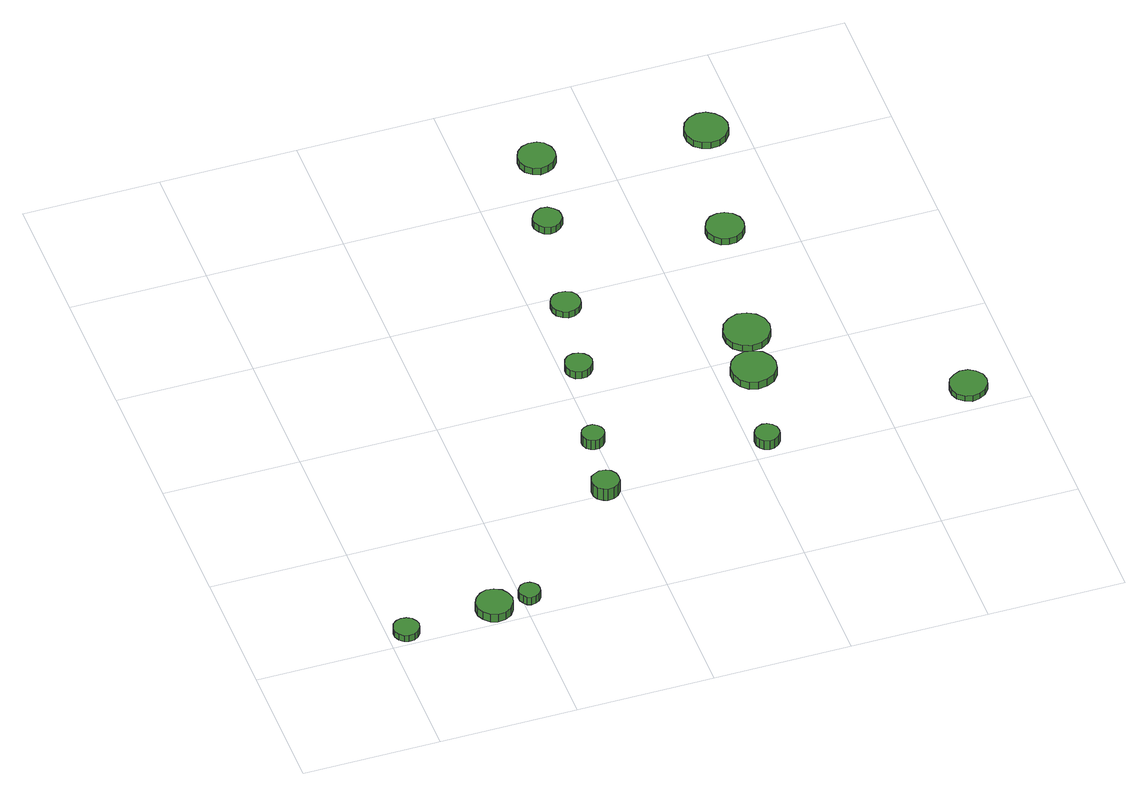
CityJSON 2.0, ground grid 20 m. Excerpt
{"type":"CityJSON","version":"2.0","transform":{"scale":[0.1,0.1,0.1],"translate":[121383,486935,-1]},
"CityObjects":{
"tree1":{"type":"SolitaryVegetationObject","attributes":{"function":"something"},"geometry":[{"type":"MultiSurface","lod":"1","boundaries":[[[0,1,2,3,4,5,6,7,8,9,10,11,12,13,14]],[[15,16,17,18,19,20,21,22,23,24,25,26,27,28,29]],[[0,29,28,1]],[[1,28,27,2]],[[2,27,26,3]],[[3,26,25,4]],[[4,25,24,5]],[[5,24,23,6]],[[6,23,22,7]],[[7,22,21,8]],[[8,21,20,9]],[[9,20,19,10]],[[10,19,18,11]],[[11,18,17,12]],[[12,17,16,13]],[[13,16,15,14]],[[14,15,29,0]]]}]},
"tree2":{"type":"SolitaryVegetationObject","attributes":{"function":"something"},"geometry":[{"type":"MultiSurface","lod":"1","boundaries":[[[30,31,32,33,34,35,36,37,38,39,40,41,42,43,44]],[[45,46,47,48,49,50,51,52,53,54,55,56,57,58,59]],[[30,59,58,31]],[[31,58,57,32]],[[32,57,56,33]],[[33,56,55,34]],[[34,55,54,35]],[[35,54,53,36]],[[36,53,52,37]],[[37,52,51,38]],[[38,51,50,39]],[[39,50,49,40]],[[40,49,48,41]],[[41,48,47,42]],[[42,47,46,43]],[[43,46,45,44]],[[44,45,59,30]]]}]},
"tree3":{"type":"SolitaryVegetationObject","attributes":{"function":"something"},"geometry":[{"type":"MultiSurface","lod":"1","boundaries":[[[60,61,62,63,64,65,66,67,68,69,70,71,72,73,74]],[[75,76,77,78,79,80,81,82,83,84,85,86,87,88,89]],[[60,89,88,61]],[[61,88,87,62]],[[62,87,86,63]],[[63,86,85,64]],[[64,85,84,65]],[[65,84,83,66]],[[66,83,82,67]],[[67,82,81,68]],[[68,81,80,69]],[[69,80,79,70]],[[70,79,78,71]],[[71,78,77,72]],[[72,77,76,73]],[[73,76,75,74]],[[74,75,89,60]]]}]},
"tree4":{"type":"SolitaryVegetationObject","attributes":{"function":"something"},"geometry":[{"type":"MultiSurface","lod":"1","boundaries":[[[90,91,92,93,94,95,96,97,98,99,100,101,102,103,104]],[[105,106,107,108,109,110,111,112,113,114,115,116,117,118,119]],[[90,119,118,91]],[[91,118,117,92]],[[92,117,116,93]],[[93,116,115,94]],[[94,115,114,95]],[[95,114,113,96]],[[96,113,112,97]],[[97,112,111,98]],[[98,111,110,99]],[[99,110,109,100]],[[100,109,108,101]],[[101,108,107,102]],[[102,107,106,103]],[[103,106,105,104]],[[104,105,119,90]]]}]},
"tree5":{"type":"SolitaryVegetationObject","attributes":{"function":"something"},"geometry":[{"type":"MultiSurface","lod":"1","boundaries":[[[120,121,122,123,124,125,126,127,128,129,130,131,132,133,134]],[[135,136,137,138,139,140,141,142,143,144,145,146,147,148,149]],[[120,149,148,121]],[[121,148,147,122]],[[122,147,146,123]],[[123,146,145,124]],[[124,145,144,125]],[[125,144,143,126]],[[126,143,142,127]],[[127,142,141,128]],[[128,141,140,129]],[[129,140,139,130]],[[130,139,138,131]],[[131,138,137,132]],[[132,137,136,133]],[[133,136,135,134]],[[134,135,149,120]]]}]},
"tree6":{"type":"SolitaryVegetationObject","attributes":{"function":"something"},"geometry":[{"type":"MultiSurface","lod":"1","boundaries":[[[150,151,152,153,154,155,156,157,158,159,160,161,162,163,164]],[[165,166,167,168,169,170,171,172,173,174,175,176,177,178,179]],[[150,179,178,151]],[[151,178,177,152]],[[152,177,176,153]],[[153,176,175,154]],[[154,175,174,155]],[[155,174,173,156]],[[156,173,172,157]],[[157,172,171,158]],[[158,171,170,159]],[[159,170,169,160]],[[160,169,168,161]],[[161,168,167,162]],[[162,167,166,163]],[[163,166,165,164]],[[164,165,179,150]]]}]},
"tree7":{"type":"SolitaryVegetationObject","attributes":{"function":"something"},"geometry":[{"type":"MultiSurface","lod":"1","boundaries":[[[180,181,182,183,184,185,186,187,188,189,190,191,192,193,194]],[[195,196,197,198,199,200,201,202,203,204,205,206,207,208,209]],[[180,209,208,181]],[[181,208,207,182]],[[182,207,206,183]],[[183,206,205,184]],[[184,205,204,185]],[[185,204,203,186]],[[186,203,202,187]],[[187,202,201,188]],[[188,201,200,189]],[[189,200,199,190]],[[190,199,198,191]],[[191,198,197,192]],[[192,197,196,193]],[[193,196,195,194]],[[194,195,209,180]]]}]},
"tree8":{"type":"SolitaryVegetationObject","attributes":{"function":"something"},"geometry":[{"type":"MultiSurface","lod":"1","boundaries":[[[210,211,212,213,214,215,216,217,218,219,220,221,222,223,224]],[[225,226,227,228,229,230,231,232,233,234,235,236,237,238,239]],[[210,239,238,211]],[[211,238,237,212]],[[212,237,236,213]],[[213,236,235,214]],[[214,235,234,215]],[[215,234,233,216]],[[216,233,232,217]],[[217,232,231,218]],[[218,231,230,219]],[[219,230,229,220]],[[220,229,228,221]],[[221,228,227,222]],[[222,227,226,223]],[[223,226,225,224]],[[224,225,239,210]]]}]},
"tree9":{"type":"SolitaryVegetationObject","attributes":{"function":"something"},"geometry":[{"type":"MultiSurface","lod":"1","boundaries":[[[240,241,242,243,244,245,246,247,248,249,250,251,252,253,254]],[[255,256,257,258,259,260,261,262,263,264,265,266,267,268,269]],[[240,269,268,241]],[[241,268,267,242]],[[242,267,266,243]],[[243,266,265,244]],[[244,265,264,245]],[[245,264,263,246]],[[246,263,262,247]],[[247,262,261,248]],[[248,261,260,249]],[[249,260,259,250]],[[250,259,258,251]],[[251,258,257,252]],[[252,257,256,253]],[[253,256,255,254]],[[254,255,269,240]]]}]},
"tree10":{"type":"SolitaryVegetationObject","attributes":{"function":"something"},"geometry":[{"type":"MultiSurface","lod":"1","boundaries":[[[270,271,272,273,274,275,276,277,278,279,280,281,282,283,284]],[[285,286,287,288,289,290,291,292,293,294,295,296,297,298,299]],[[270,299,298,271]],[[271,298,297,272]],[[272,297,296,273]],[[273,296,295,274]],[[274,295,294,275]],[[275,294,293,276]],[[276,293,292,277]],[[277,292,291,278]],[[278,291,290,279]],[[279,290,289,280]],[[280,289,288,281]],[[281,288,287,282]],[[282,287,286,283]],[[283,286,285,284]],[[284,285,299,270]]]}]},
"tree11":{"type":"SolitaryVegetationObject","attributes":{"function":"something"},"geometry":[{"type":"MultiSurface","lod":"1","boundaries":[[[300,301,302,303,304,305,306,307,308,309,310,311,312,313,314]],[[315,316,317,318,319,320,321,322,323,324,325,326,327,328,329]],[[300,329,328,301]],[[301,328,327,302]],[[302,327,326,303]],[[303,326,325,304]],[[304,325,324,305]],[[305,324,323,306]],[[306,323,322,307]],[[307,322,321,308]],[[308,321,320,309]],[[309,320,319,310]],[[310,319,318,311]],[[311,318,317,312]],[[312,317,316,313]],[[313,316,315,314]],[[314,315,329,300]]]}]},
"tree12":{"type":"SolitaryVegetationObject","attributes":{"function":"something"},"geometry":[{"type":"MultiSurface","lod":"1","boundaries":[[[330,331,332,333,334,335,336,337,338,339,340,341,342,343,344]],[[345,346,347,348,349,350,351,352,353,354,355,356,357,358,359]],[[330,359,358,331]],[[331,358,357,332]],[[332,357,356,333]],[[333,356,355,334]],[[334,355,354,335]],[[335,354,353,336]],[[336,353,352,337]],[[337,352,351,338]],[[338,351,350,339]],[[339,350,349,340]],[[340,349,348,341]],[[341,348,347,342]],[[342,347,346,343]],[[343,346,345,344]],[[344,345,359,330]]]}]},
"tree13":{"type":"SolitaryVegetationObject","attributes":{"function":"something"},"geometry":[{"type":"MultiSurface","lod":"1","boundaries":[[[360,361,362,363,364,365,366,367,368,369,370,371,372,373,374]],[[375,376,377,378,379,380,381,382,383,384,385,386,387,388,389]],[[360,389,388,361]],[[361,388,387,362]],[[362,387,386,363]],[[363,386,385,364]],[[364,385,384,365]],[[365,384,383,366]],[[366,383,382,367]],[[367,382,381,368]],[[368,381,380,369]],[[369,380,379,370]],[[370,379,378,371]],[[371,378,377,372]],[[372,377,376,373]],[[373,376,375,374]],[[374,375,389,360]]]}]},
"tree14":{"type":"SolitaryVegetationObject","attributes":{"function":"something"},"geometry":[{"type":"MultiSurface","lod":"1","boundaries":[[[390,391,392,393,394,395,396,397,398,399,400,401,402,403,404]],[[405,406,407,408,409,410,411,412,413,414,415,416,417,418,419]],[[390,419,418,391]],[[391,418,417,392]],[[392,417,416,393]],[[393,416,415,394]],[[394,415,414,395]],[[395,414,413,396]],[[396,413,412,397]],[[397,412,411,398]],[[398,411,410,399]],[[399,410,409,400]],[[400,409,408,401]],[[401,408,407,402]],[[402,407,406,403]],[[403,406,405,404]],[[404,405,419,390]]]}]},
"tree15":{"type":"SolitaryVegetationObject","attributes":{"function":"something"},"geometry":[{"type":"MultiSurface","lod":"1","boundaries":[[[420,421,422,423,424,425,426,427,428,429,430,431,432,433,434]],[[435,436,437,438,439,440,441,442,443,444,445,446,447,448,449]],[[420,449,448,421]],[[421,448,447,422]],[[422,447,446,423]],[[423,446,445,424]],[[424,445,444,425]],[[425,444,443,426]],[[426,443,442,427]],[[427,442,441,428]],[[428,441,440,429]],[[429,440,439,430]],[[430,439,438,431]],[[431,438,437,432]],[[432,437,436,433]],[[433,436,435,434]],[[434,435,449,420]]]}]}
},
"vertices":[
[46,25,17],[44,32,17],[40,38,17],[33,42,17],[25,43,17],[18,41,17],[12,36,17],[9,28,17],[9,21,17],[12,14,17],[18,8,17],[25,6,17],[33,7,17],[40,11,17],[44,17,17],[44,17,6],[40,11,6],[33,7,6],[25,6,6],[18,8,6],[12,14,6],[9,21,6],[9,28,6],[12,36,6],[18,41,6],[25,43,6],[33,42,6],[40,38,6],[44,32,6],[46,25,6],
[184,29,21],[181,40,21],[175,49,21],[165,54,21],[154,56,21],[144,52,21],[136,45,21],[131,35,21],[131,24,21],[136,14,21],[144,6,21],[154,3,21],[165,4,21],[175,10,21],[181,19,21],[181,19,7],[175,10,7],[165,4,7],[154,3,7],[144,6,7],[136,14,7],[131,24,7],[131,35,7],[136,45,7],[144,52,7],[154,56,7],[165,54,7],[175,49,7],[181,40,7],[184,29,7],
[226,37,21],[225,43,21],[221,48,21],[216,51,21],[209,52,21],[203,50,21],[199,46,21],[196,40,21],[196,34,21],[199,28,21],[203,23,21],[209,21,21],[216,22,21],[221,25,21],[225,30,21],[225,30,7],[221,25,7],[216,22,7],[209,21,7],[203,23,7],[199,28,7],[196,34,7],[196,40,7],[199,46,7],[203,50,7],[209,52,7],[216,51,7],[221,48,7],[225,43,7],[226,37,7],
[400,208,27],[399,216,27],[394,223,27],[387,227,27],[378,228,27],[371,225,27],[364,220,27],[361,212,27],[361,204,27],[364,196,27],[371,191,27],[378,188,27],[387,189,27],[394,193,27],[399,200,27],[399,200,6],[394,193,6],[387,189,6],[378,188,6],[371,191,6],[364,196,6],[361,204,6],[361,212,6],[364,220,6],[371,225,6],[378,228,6],[387,227,6],[394,223,6],[399,216,6],[400,208,6],
[413,308,23],[411,315,23],[407,320,23],[401,324,23],[394,324,23],[388,322,23],[383,318,23],[380,311,23],[380,305,23],[383,298,23],[388,294,23],[394,292,23],[401,292,23],[407,296,23],[411,301,23],[411,301,6],[407,296,6],[401,292,6],[394,292,6],[388,294,6],[383,298,6],[380,305,6],[380,311,6],[383,318,6],[388,322,6],[394,324,6],[401,324,6],[407,320,6],[411,315,6],[413,308,6],
[445,454,19],[443,462,19],[438,468,19],[431,472,19],[423,473,19],[415,471,19],[409,465,19],[406,458,19],[406,450,19],[409,442,19],[415,436,19],[423,434,19],[431,435,19],[438,439,19],[443,446,19],[443,446,6],[438,439,6],[431,435,6],[423,434,6],[415,436,6],[409,442,6],[406,450,6],[406,458,6],[409,465,6],[415,471,6],[423,473,6],[431,472,6],[438,468,6],[443,462,6],[445,454,6],
[470,578,17],[468,587,17],[463,594,17],[455,598,17],[446,599,17],[438,597,17],[431,591,17],[428,583,17],[428,574,17],[431,566,17],[438,560,17],[446,557,17],[455,558,17],[463,562,17],[468,569,17],[468,569,6],[463,562,6],[455,558,6],[446,557,6],[438,560,6],[431,566,6],[428,574,6],[428,583,6],[431,591,6],[438,597,6],[446,599,6],[455,598,6],[463,594,6],[468,587,6],[470,578,6],
[642,231,23],[641,238,23],[636,244,23],[630,248,23],[623,249,23],[615,246,23],[610,241,23],[607,235,23],[607,227,23],[610,220,23],[615,215,23],[623,213,23],[630,214,23],[636,218,23],[641,224,23],[641,224,7],[636,218,7],[630,214,7],[623,213,7],[615,215,7],[610,220,7],[607,227,7],[607,235,7],[610,241,7],[615,246,7],[623,249,7],[630,248,7],[636,244,7],[641,238,7],[642,231,7],
[500,747,18],[499,755,18],[493,762,18],[486,767,18],[477,768,18],[469,765,18],[463,759,18],[459,751,18],[459,743,18],[463,735,18],[469,729,18],[477,726,18],[486,727,18],[493,732,18],[499,739,18],[499,739,6],[493,732,6],[486,727,6],[477,726,6],[469,729,6],[463,735,6],[459,743,6],[459,751,6],[463,759,6],[469,765,6],[477,768,6],[486,767,6],[493,762,6],[499,755,6],[500,747,6],
[684,368,19],[681,381,19],[673,392,19],[661,398,19],[648,400,19],[635,396,19],[625,387,19],[619,374,19],[619,361,19],[625,348,19],[635,339,19],[648,335,19],[661,337,19],[673,343,19],[681,354,19],[681,354,6],[673,343,6],[661,337,6],[648,335,6],[635,339,6],[625,348,6],[619,361,6],[619,374,6],[625,387,6],[635,396,6],[648,400,6],[661,398,6],[673,392,6],[681,381,6],[684,368,6],
[533,871,18],[531,882,18],[524,892,18],[515,897,18],[503,898,18],[493,895,18],[484,887,18],[480,877,18],[480,866,18],[484,856,18],[493,848,18],[503,844,18],[515,846,18],[524,851,18],[531,860,18],[531,860,6],[524,851,6],[515,846,6],[503,844,6],[493,848,6],[484,856,6],[480,866,6],[480,877,6],[484,887,6],[493,895,6],[503,898,6],[515,897,6],[524,892,6],[531,882,6],[533,871,6],
[701,444,17],[698,458,17],[690,469,17],[678,476,17],[664,478,17],[651,473,17],[640,464,17],[635,451,17],[635,437,17],[640,424,17],[651,415,17],[664,411,17],[678,412,17],[690,419,17],[698,431,17],[698,431,6],[690,419,6],[678,412,6],[664,411,6],[651,415,6],[640,424,6],[635,437,6],[635,451,6],[640,464,6],[651,473,6],[664,478,6],[678,476,6],[690,469,6],[698,458,6],[701,444,6],
[734,653,17],[732,664,17],[725,673,17],[715,679,17],[704,680,17],[693,677,17],[685,669,17],[680,659,17],[680,647,17],[685,637,17],[693,629,17],[704,626,17],[715,627,17],[725,633,17],[732,642,17],[732,642,6],[725,633,6],[715,627,6],[704,626,6],[693,629,6],[685,637,6],[680,647,6],[680,659,6],[685,669,6],[693,677,6],[704,680,6],[715,679,6],[725,673,6],[732,664,6],[734,653,6],
[949,242,17],[947,253,17],[940,262,17],[930,268,17],[919,269,17],[909,265,17],[900,258,17],[896,248,17],[896,237,17],[900,226,17],[909,219,17],[919,215,17],[930,217,17],[940,222,17],[947,231,17],[947,231,7],[940,222,7],[930,217,7],[919,215,7],[909,219,7],[900,226,7],[896,237,7],[896,248,7],[900,258,7],[909,265,7],[919,269,7],[930,268,7],[940,262,7],[947,253,7],[949,242,7],
[778,850,17],[775,863,17],[767,873,17],[756,880,17],[743,881,17],[731,877,17],[721,868,17],[716,856,17],[716,843,17],[721,831,17],[731,823,17],[743,819,17],[756,820,17],[767,826,17],[775,837,17],[775,837,6],[767,826,6],[756,820,6],[743,819,6],[731,823,6],[721,831,6],[716,843,6],[716,856,6],[721,868,6],[731,877,6],[743,881,6],[756,880,6],[767,873,6],[775,863,6],[778,850,6]
]}
